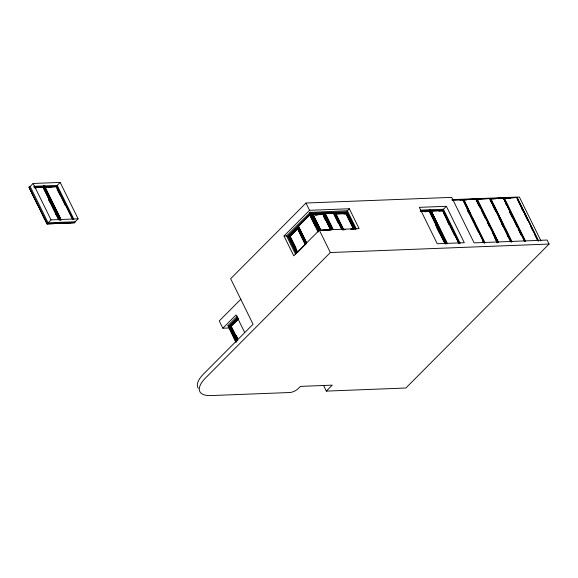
<?xml version="1.0" encoding="UTF-8"?>
<svg xmlns="http://www.w3.org/2000/svg" width="578" height="578" viewBox="0 0 578 578"><rect width="100%" height="100%" fill="white"/><g stroke="black" fill="none" stroke-linecap="round" stroke-linejoin="round"><path stroke-width="0.87" d="M335.97 213.867L343.505 229.488L345.174 229.423M30.75 191.13L29.023 187.026L46.991 223.924L74.8 222.725L46.991 223.924M31.645 192.951L37.418 204.626M44.007 218.072L38.516 206.324M33.972 187.229L43.35 186.867L43.032 187.301L34.991 187.612M61.167 219.785L44.94 186.802L56.868 186.34L56.557 186.781L44.94 187.229L59.043 215.883M420.17 211.1L429.541 210.739L429.223 211.172L421.189 211.483M446.801 242.933L431.137 211.1L442.748 210.652L443.066 210.211L431.13 210.674L447.365 243.656M335.89 213.593L346.229 213.188L345.911 213.629L335.89 214.012M329.359 229.986L320.927 230.311L313.139 214.474L323.319 214.077L323.03 214.489L330.616 229.986M332.328 229.618L324.034 212.762L323.601 213.325L312.142 213.773M334.062 212.379L324.995 212.726L324.872 213.275L333.622 212.935L334.062 212.379L342.747 230.037M346.945 211.873L346.504 212.437L334.893 212.885L335.016 212.336L346.945 211.873L355.636 229.531M236.048 341.822L228.122 325.566L235.889 341.974M29.435 187.193L33.134 183.472L60.184 182.424L78.095 218.831L74.396 222.552L47.345 223.607L51.052 219.878L78.095 218.831M60.379 219.792L43.646 185.805L60.322 219.85M44.94 187.229L44.94 186.802M33.69 186.311L57.215 185.401L60.184 182.424M45.149 219.792L47.121 223.794M61.514 222.277L48.09 222.855L30.172 186.448M61.152 223.375L60.553 223.513M323.564 385.512L326.317 391.104L405.864 388.019L549.1 244.046L547.128 240.043L474.105 242.876L451.714 197.365L305.986 203.023L230.658 278.726L253.056 324.244L203.666 373.887A33.062 12.918 -26.2 0 0 198.305 388.293M284.008 235.997L309.57 210.305L349.336 208.759L359.104 228.606L319.331 230.145L293.769 255.837L284.008 235.997L286.551 235.896L310.198 212.393L347.364 210.746L349.336 208.759M296.124 253.099L287.83 236.243L297.092 226.937L305.776 244.595M306.521 243.851L297.829 226.193L309.44 214.525L318.131 232.183M298.306 226.171L309.916 214.503M287.83 236.243L288.523 236.286L297.533 227.226L305.654 243.728M297.829 226.193L298.523 226.229L309.88 214.814L315.299 225.817M289.376 236.518L289.874 236.561L297.518 252.037L297.164 252.355L289.376 236.518L297.395 228.447L305.191 244.284M289.903 236.561L297.684 228.744L305.198 244.227M240.867 299.216L219.264 320.935L222.841 328.217L229.076 327.972M305.509 244.27L297.482 252.34L289.694 236.503L297.713 228.433L303.175 239.523M222.841 328.217L236.055 314.931L244.646 332.393M236.12 342.241L227.92 325.573L237.341 316.101M236.698 341.172L229.199 325.92L237.782 317.286M229.199 325.92L229.892 325.956L237.645 318.16M237.753 340.442L230.738 326.18L238.7 318.175M237.789 319.388L231.034 326.216L238.389 319.063M351.858 229.163L354.025 229.025L346.229 213.188M549.1 244.046L330.349 252.535L205.631 377.889A33.062 12.918 -26.2 0 0 210.977 395.576L289.723 392.52A6.611 2.587 -26.2 0 0 298.205 388.611L300.423 386.379L332.242 385.143L326.317 391.104M429.57 209.807L430.184 209.669L446.989 243.706M446.931 243.764L430.27 209.72M431.137 211.1L431.174 210.717M430.111 209.727L443.413 209.272L446.375 206.295L464.293 242.702L437.243 243.75L419.332 207.343L446.375 206.295M452.509 200.212L463.065 199.562L484.313 242.746M470.543 214.185L463.7 199.54L484.956 242.724M463.455 199.786L476.59 199.042L497.839 242.225M479.733 204.858L476.98 199.266L490.115 198.514L511.364 241.698M503.633 197.987L490.505 198.738L503.633 197.987L524.882 241.171M517.158 197.466L504.023 198.211L517.158 197.466L538.407 240.65M43.646 185.805L60.098 219.922M29.023 187.026L47.439 223.787M36.284 187.38L43.097 187.113L59.332 220.095M44.694 187.055L46.399 186.983M51.507 186.788L56.622 186.586L72.85 219.568M34.622 187.987L36.407 187.915M48.14 187.46L51.717 187.323M452.061 199.62L519.369 197.011L540.972 240.925M451.902 199.995L463.065 199.562M476.59 199.042L463.209 199.612L470.348 214.12M476.734 199.085L490.115 198.514M459.871 200.284L462.451 200.183M463.086 200.161L466.525 200.024M477.471 199.605L480.903 199.468M490.13 199.114L495.288 198.911M504.515 198.55L510.526 198.319M61.355 222.284L75.133 221.808M320.754 230.369L312.264 213.224L324.034 212.762M325.443 213.065L327.097 213.007M332.039 212.812L333.687 212.747L341.901 229.437M327.126 213.549L332.372 213.34M420.77 210.154L429.851 209.677L446.512 243.721M309.88 214.814L309.44 214.525M317.134 214.554L323.073 214.33L330.479 229.372M336.504 213.802L342.537 213.571M323.001 214.517L313.139 214.9L313.139 214.474M315.458 215.168L317.25 215.095M343.874 214.062L345.543 213.997M420.77 211.317L422.475 211.252M426.737 211.086L429.295 210.984L445.522 243.967M430.885 210.927L436.852 210.695M424.389 211.721L427.07 211.613M438.803 211.158L442.38 211.021M350.571 229.163L354.025 229.025M321.505 230.34L329.763 230.022L323.781 230.239M326.57 230.333L330.009 230.196M345.16 229.611L343.433 229.676L339.539 221.757M230.788 326.187L237.681 339.64M516.985 197.524L538.4 241.062M516.913 197.712L538.161 240.896M517.007 198.702L523.755 212.408M524.542 214.019L527.721 220.471M530.893 226.923L532.873 230.954M534.86 234.986L537.634 240.629M521.659 208.485L522.447 210.081M504.269 197.965L525.525 241.149M504.421 199.013L513.864 218.202M515.829 222.205L518.979 228.599M519.766 230.203L524.882 240.6M503.778 198.037L510.916 212.552M511.711 214.163L513.697 218.195M515.677 222.227L517.664 226.251M519.644 230.282L524.802 240.766M503.46 198.052L524.882 241.582M503.387 198.24L524.636 241.423M505.468 203.261L506.263 204.872M509.435 211.324L517.368 227.443M518.163 229.054L521.334 235.506M509.312 211.404L512.072 217.003M490.751 198.492L512 241.676M493.258 204.337L503.489 225.131M505.454 229.126L508.604 235.528M490.252 198.565L492.239 202.596M493.034 204.207L503.344 225.167M505.331 229.199L507.311 233.23M509.297 237.262L511.277 241.293M489.934 198.572L511.357 242.11M489.869 198.76L511.118 241.944M489.963 199.75L491.943 203.781M492.738 205.4L495.91 211.844M499.089 218.296L499.876 219.907M500.671 221.519L510.591 241.676M501.299 223.13L502.874 226.323M507.202 235.123L507.99 236.72M477.226 199.013L498.474 242.196M482.883 211.259L498.229 242.449M478.714 203.116L481.886 209.568M483.873 213.6L496.964 240.202M476.409 199.099L497.831 242.637M476.344 199.287L497.593 242.471M476.438 200.277L480.405 208.34M481.199 209.951L485.563 218.824M487.55 222.848L489.53 226.879M492.702 233.331L497.066 242.204M475.976 199.663L479.119 206.057M494.465 237.247L497.225 242.847M472.508 218.181L475.658 224.582M477.623 228.577L484.313 242.175M472.334 218.152L475.506 224.604M477.486 228.635L484.234 242.341M462.891 199.627L484.313 243.157M462.819 199.815L484.068 242.998M467.277 209.669L474.025 223.375M474.82 224.987L477.992 231.438M482.355 240.304L483.15 241.922M467.169 209.778L468.744 212.979M443.413 209.272L460.131 243.251M443.066 210.211L459.293 243.194M442.82 210.464L459.048 243.439M442.748 210.652L458.809 243.28M443.637 213.246L449.178 224.51M449.966 226.114L454.322 234.964M447.076 220.572L449.034 224.553M429.635 209.749L446.295 243.793M429.541 210.739L445.768 243.721M429.223 211.172L445.284 243.808M435.653 225.03L443.969 241.922M436.686 227.465L439.822 233.83M347.364 210.746L356.344 229.004M346.504 212.437L354.632 228.946M345.984 213.434L353.772 229.278M345.911 213.629L353.526 229.098M335.016 212.336L343.7 229.993M340.695 224.676L343.014 229.394M333.622 212.935L341.743 229.444M333.802 214.098L338.101 222.833M324.995 212.726L333.289 229.582M325.255 214.062L331.83 227.429M324.619 213.101L325.414 214.705M329.756 223.534L330.544 225.138M323.601 213.325L331.721 229.834M323.319 214.077L331.115 229.914M323.478 216.28L325.428 220.24M312.893 214.72L320.291 229.769M312.915 215.341L320.263 230.275M310.769 212.169L319.757 230.42M310.682 212.256L319.663 230.514M305.986 203.023L309.57 210.305M319.331 230.145L330.349 252.535M309.765 212.682L318.745 230.94M309.642 212.69L318.623 230.94M317.228 229.748L318.008 231.323M298.523 226.229L306.643 242.738M298.703 226.973L306.6 243.027M290.763 237.312L296.088 248.15M288.523 236.286L296.644 252.788M286.551 235.896L295.531 254.154M236.315 335.493L237.457 337.819M231.265 326.223L237.746 339.387M229.892 325.956L237.24 340.897M57.215 185.401L73.941 219.38M56.868 186.34L73.095 219.322M56.557 186.781L72.611 219.409M57.041 188.573L65.357 205.465M56.969 188.739L60.098 195.111M59.823 217.472L61.001 219.864M60.921 220.03L43.979 185.791L60.733 219.893M43.35 186.867L59.577 219.842M43.032 187.301L59.086 219.936M48.668 199.554L54.997 212.422M55.791 214.033L58.566 219.662M48.928 200.407L49.708 202.004M55.192 213.145L55.979 214.734M33.134 183.472L51.052 219.878M30.916 191.029L31.812 192.85M37.541 204.504L38.437 206.324M44.174 217.978L45.07 219.799"/></g></svg>
